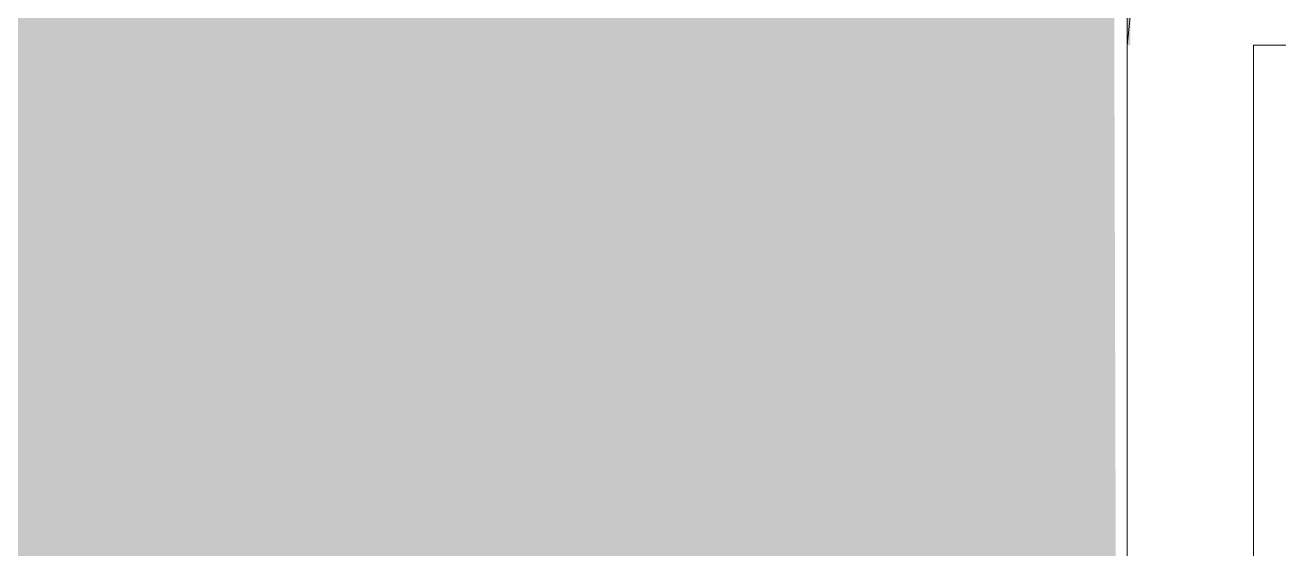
# Model space of a CAD drawing. Header units: metres. Extents: x -5 to 264, y -2 to 18.
# Drawn here: x 12.70842 to 12.72329, y 13.6213 to 13.62752 of the extents above; entities that cross this region are included whole.
import ezdxf

# ---------------------------------------------------------------- set-up
doc = ezdxf.new("R2010")
doc.units = ezdxf.units.M
doc.layers.add('S-BEAM', color=7, linetype='Continuous', lineweight=5)
doc.layers.add('S-BEAM-3', color=7, linetype='Continuous', lineweight=15)
doc.layers.add('S-BEAM-1', color=7, linetype='Continuous', lineweight=5, true_color=0xe9e9e9)

# ---------------------------------------------------------------- blocks, each defined once
blk = doc.blocks.new('MK_JOIST_R01 - MK_JOIST_36_-V61-CORTE A_A')
at = {"layer": 'S-BEAM-1'}
for points in [[(12.694048, 13.573705), (12.721485, 13.573705), (12.721299, 13.639779), (12.702028, 13.658654), (12.694048, 13.65763), (12.690509, 13.653363), (12.678515, 13.638449), (12.678515, 13.573705), (12.691531, 13.573705)], [(12.721523, 13.627283), (12.721523, 13.628783), (12.721485, 13.627283)]]:
    blk.add_hatch(color=256, dxfattribs=at).paths.add_polyline_path(points)
at = {"layer": 'S-BEAM'}
for p, q in [((12.721485, 13.639565), (12.721485, 13.627283)), ((12.721485, 13.627283), (12.721485, 13.639565))]:
    blk.add_line(p, q, dxfattribs=at)
at = {"layer": 'S-BEAM-3'}
for p, q in [((12.721485, 13.627283), (12.721485, 13.573705)), ((12.722985, 13.572205), (12.722985, 13.627283)), ((12.722985, 13.627283), (12.755427, 13.627283))]:
    blk.add_line(p, q, dxfattribs=at)
at = {"layer": 'S-BEAM-3', "flags": 128}
blk.add_lwpolyline([(12.722985, 13.628783), (12.722651, 13.628746), (12.722334, 13.628635), (12.72205, 13.628456), (12.721812, 13.628219), (12.721634, 13.627934), (12.721523, 13.627617), (12.721485, 13.627283)], dxfattribs=at)

msp = doc.modelspace()

# ---------------------------------------------------------------- block references
at = {"layer": 'S-BEAM'}
msp.add_blockref('MK_JOIST_R01 - MK_JOIST_36_-V61-CORTE A_A', (0, 0), dxfattribs=at)

doc.saveas('drawing.dxf')
